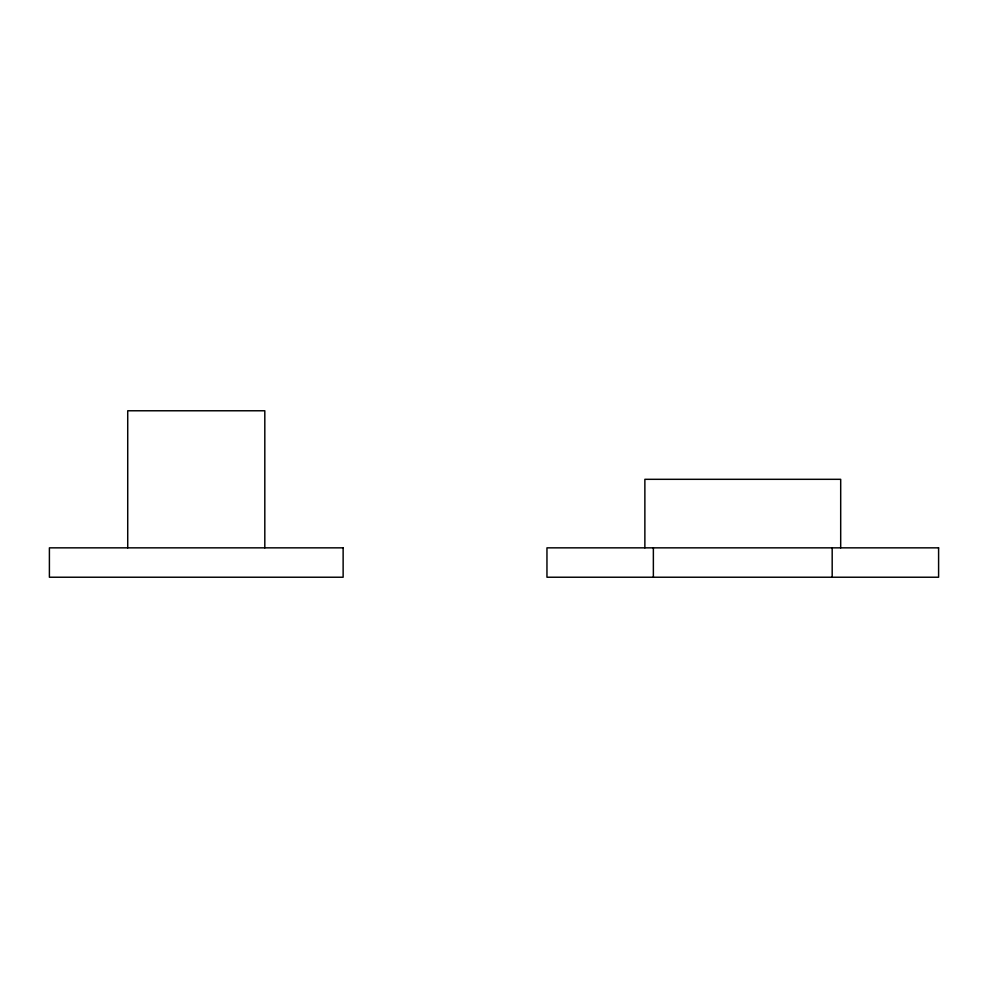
<?xml version="1.0" encoding="UTF-8"?>
<svg xmlns="http://www.w3.org/2000/svg" width="988" height="988" viewBox="0 0 988 988"><rect width="100%" height="100%" fill="white"/><g stroke="black" fill="none" stroke-linecap="round" stroke-linejoin="round"><path stroke-width="1.48" d="M840.689 547.846L840.689 479.316L644.868 479.316L644.868 547.846M832.18 547.846L832.18 577.227M653.364 547.846L653.364 577.227M264.809 547.846L264.809 410.773L127.724 410.773L127.724 547.846M343.132 547.846L49.4 547.846L49.4 577.227L343.132 577.227L343.132 547.846M938.6 547.846L546.957 547.846L546.957 577.227L938.6 577.227L938.6 547.846"/></g></svg>
